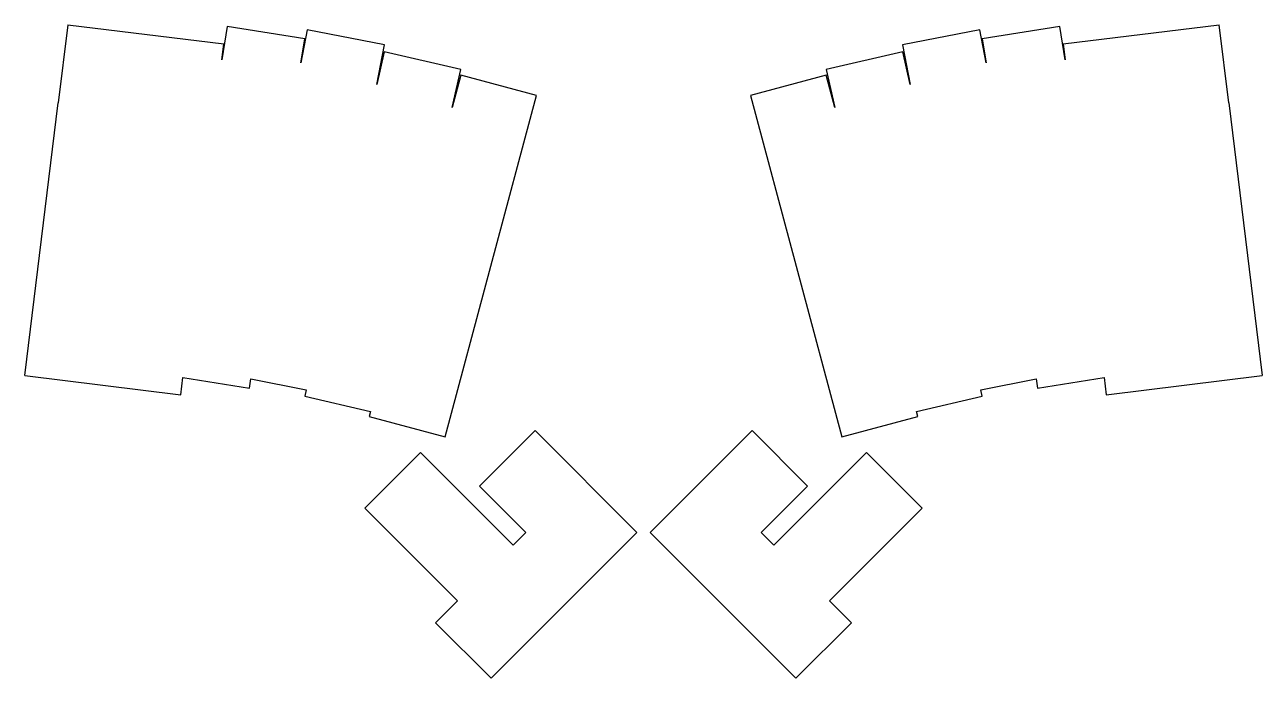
# Model space of a CAD drawing. Header units: millimetres. Extents: x 28 to 406, y -238 to -39.
import ezdxf

# ---------------------------------------------------------------- set-up
doc = ezdxf.new("R2010")
doc.units = ezdxf.units.MM

msp = doc.modelspace()

# ---------------------------------------------------------------- linework, layer by layer
for p, q in [((41.18, -38.58), (38.25, -62.4)), ((41.18, -38.58), (88.82, -44.43)), ((89.83, -39.15), (88.22, -49.27)), ((113.53, -42.9), (89.83, -39.15)), ((114.33, -40.13), (112.38, -50.19)), ((137.89, -44.71), (114.33, -40.13)), ((319.74, -40.13), (296.18, -44.71)), ((321.69, -50.19), (319.74, -40.13)), ((344.24, -39.15), (320.54, -42.9)), ((345.84, -49.27), (344.24, -39.15)), ((345.25, -44.43), (392.89, -38.58)), ((395.82, -62.4), (392.89, -38.58)), ((88.22, -49.27), (88.82, -44.43)), ((112.38, -50.19), (113.53, -42.9)), ((135.53, -56.87), (137.89, -44.71)), ((296.18, -44.71), (298.54, -56.87)), ((320.54, -42.9), (321.69, -50.19)), ((345.25, -44.43), (345.84, -49.27)), ((137.83, -46.88), (135.53, -56.87)), ((161.22, -52.28), (137.83, -46.88)), ((296.23, -46.88), (272.85, -52.28)), ((298.54, -56.87), (296.23, -46.88)), ((158.54, -63.86), (161.22, -52.28)), ((272.85, -52.28), (275.52, -63.86)), ((161.2, -53.96), (158.54, -63.86)), ((184.38, -60.17), (161.2, -53.96)), ((272.87, -53.96), (249.69, -60.17)), ((275.52, -63.86), (272.87, -53.96)), ((156.43, -164.49), (184.38, -60.17)), ((249.69, -60.17), (277.64, -164.49)), ((28.01, -145.77), (38.25, -62.4)), ((395.82, -62.4), (406.05, -145.77)), ((28.01, -145.77), (51.83, -148.7)), ((75.66, -151.62), (76.3, -146.35)), ((76.3, -146.35), (96.64, -149.57)), ((96.64, -149.57), (97.07, -146.8)), ((97.07, -146.8), (114, -150.09)), ((320.06, -150.09), (336.99, -146.8)), ((336.99, -146.8), (337.43, -149.57)), ((337.43, -149.57), (357.76, -146.35)), ((357.76, -146.35), (358.41, -151.62)), ((382.23, -148.7), (406.05, -145.77)), ((51.83, -148.7), (75.66, -151.62)), ((114, -150.09), (113.54, -152.11)), ((320.53, -152.11), (320.06, -150.09)), ((358.41, -151.62), (382.23, -148.7)), ((113.54, -152.11), (133.65, -156.76)), ((300.41, -156.76), (320.53, -152.11)), ((133.65, -156.76), (133.24, -158.28)), ((133.24, -158.28), (156.43, -164.49)), ((277.64, -164.49), (300.82, -158.28)), ((300.82, -158.28), (300.41, -156.76)), ((183.89, -162.59), (166.92, -179.56)), ((183.89, -162.59), (215, -193.71)), ((219.06, -193.71), (250.18, -162.59)), ((267.15, -179.56), (250.18, -162.59)), ((148.89, -169.31), (131.92, -186.28)), ((148.89, -169.31), (177.17, -197.6)), ((256.89, -197.6), (285.18, -169.31)), ((302.15, -186.28), (285.18, -169.31)), ((166.92, -179.56), (181.06, -193.71)), ((253, -193.71), (267.15, -179.56)), ((131.92, -186.28), (160.2, -214.57)), ((273.86, -214.57), (302.15, -186.28)), ((170.46, -238.25), (215, -193.71)), ((181.06, -193.71), (177.17, -197.6)), ((219.06, -193.71), (263.61, -238.25)), ((256.89, -197.6), (253, -193.71)), ((160.2, -214.57), (153.49, -221.28)), ((280.58, -221.28), (273.86, -214.57)), ((153.49, -221.28), (170.46, -238.25)), ((263.61, -238.25), (280.58, -221.28))]:
    msp.add_line(p, q)

doc.saveas('drawing.dxf')
